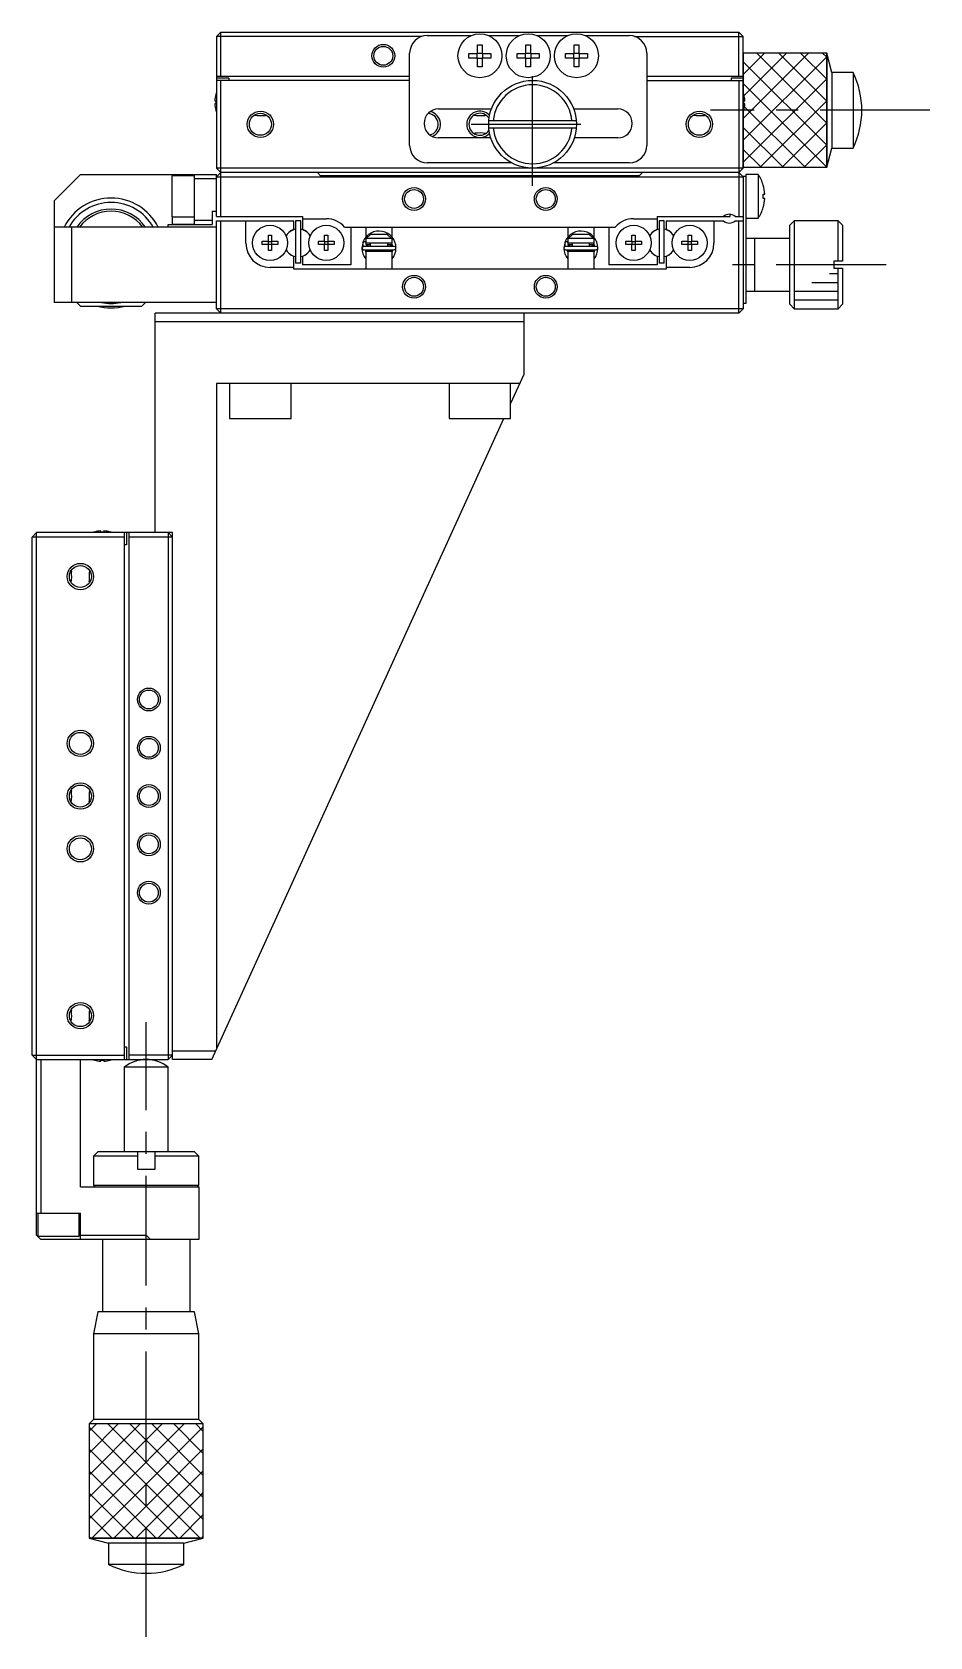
# Model space of a CAD drawing. Extents: x -293 to 400, y -22 to 502.
# Drawn here: x -20.7 to 81.5, y 319.4 to 502.2 of the extents above; entities that cross this region are included whole.
import ezdxf

# ---------------------------------------------------------------- set-up
doc = ezdxf.new("R2010")
doc.units = 0
doc.header["$LTSCALE"] = 10
doc.linetypes.add('CENTER', pattern=[2, 1.25, -0.25, 0.25, -0.25])
doc.layers.get('0').update_dxf_attribs({"linetype": 'CONTINUOUS'})
doc.layers.add('CENTER', color=1, linetype='CENTER')

msp = doc.modelspace()

# ---------------------------------------------------------------- linework, layer by layer
at = {"color": 7, "linetype": 'CONTINUOUS'}
for p, q in [((0.262086, 501.672903), (0.762086, 502.172903)), ((0.262086, 501.672903), (0.262086, 486.672903)), ((23.637586, 501.672903), (0.262086, 501.672903)), ((0.762086, 502.172903), (59.762086, 502.172903)), ((0.762086, 497.172903), (0.762086, 502.172903)), ((24.262086, 501.772903), (29.28229, 501.772903)), ((31.241882, 501.772903), (34.78229, 501.772903)), ((36.741882, 501.772903), (40.28229, 501.772903)), ((42.241882, 501.772903), (47.262086, 501.772903)), ((47.886586, 501.672903), (60.262086, 501.672903)), ((60.262086, 501.672903), (59.762086, 502.172903)), ((59.762086, 497.172903), (59.762086, 502.172903)), ((60.262086, 486.672903), (60.262086, 501.672903)), ((22.262086, 489.272903), (22.262086, 499.772903)), ((29.003496, 499.212903), (29.003496, 499.732903)), ((29.003496, 499.732903), (30.002086, 499.732903)), ((30.002086, 499.212903), (29.003496, 499.212903)), ((29.960711, 499.212903), (29.960711, 499.732903)), ((30.002086, 500.731493), (30.522086, 500.731493)), ((30.002086, 499.732903), (30.002086, 500.731493)), ((30.002086, 499.774278), (30.522086, 499.774278)), ((30.002086, 498.214314), (30.002086, 499.212903)), ((30.522086, 499.171529), (30.002086, 499.171529)), ((30.522086, 500.731493), (30.522086, 499.732903)), ((30.522086, 499.732903), (31.520675, 499.732903)), ((30.522086, 499.212903), (30.522086, 498.214314)), ((31.520675, 499.212903), (30.522086, 499.212903)), ((30.563461, 499.732903), (30.563461, 499.212903)), ((31.520675, 499.732903), (31.520675, 499.212903)), ((34.503496, 499.212903), (34.503496, 499.732903)), ((34.503496, 499.732903), (35.502086, 499.732903)), ((35.502086, 499.212903), (34.503496, 499.212903)), ((35.460711, 499.212903), (35.460711, 499.732903)), ((35.502086, 500.731493), (36.022086, 500.731493)), ((35.502086, 499.732903), (35.502086, 500.731493)), ((35.502086, 499.774278), (36.022086, 499.774278)), ((35.502086, 498.214314), (35.502086, 499.212903)), ((36.022086, 499.171529), (35.502086, 499.171529)), ((36.022086, 500.731493), (36.022086, 499.732903)), ((36.022086, 499.732903), (37.020675, 499.732903)), ((36.022086, 499.212903), (36.022086, 498.214314)), ((37.020675, 499.212903), (36.022086, 499.212903)), ((36.063461, 499.732903), (36.063461, 499.212903)), ((37.020675, 499.732903), (37.020675, 499.212903)), ((40.003496, 499.212903), (40.003496, 499.732903)), ((40.003496, 499.732903), (41.002086, 499.732903)), ((41.002086, 499.212903), (40.003496, 499.212903)), ((40.960711, 499.212903), (40.960711, 499.732903)), ((41.002086, 500.731493), (41.522086, 500.731493)), ((41.002086, 499.732903), (41.002086, 500.731493)), ((41.002086, 499.774278), (41.522086, 499.774278)), ((41.002086, 498.214314), (41.002086, 499.212903)), ((41.522086, 499.171529), (41.002086, 499.171529)), ((41.522086, 500.731493), (41.522086, 499.732903)), ((41.522086, 499.732903), (42.520675, 499.732903)), ((41.522086, 499.212903), (41.522086, 498.214314)), ((42.520675, 499.212903), (41.522086, 499.212903)), ((41.563461, 499.732903), (41.563461, 499.212903)), ((42.520675, 499.732903), (42.520675, 499.212903)), ((49.262086, 499.772903), (49.262086, 489.272903)), ((69.762093, 499.772902), (60.262086, 499.772902)), ((69.762093, 499.772902), (69.762093, 486.772904)), ((70.351581, 497.572903), (69.762093, 499.772902)), ((0.262086, 497.172903), (22.262086, 497.172903)), ((30.522086, 498.214314), (30.002086, 498.214314)), ((36.022086, 498.214314), (35.502086, 498.214314)), ((41.522086, 498.214314), (41.002086, 498.214314)), ((49.262086, 497.172903), (60.262086, 497.172903)), ((70.351581, 497.572903), (70.351581, 488.972903)), ((72.762092, 497.572903), (70.351581, 497.572903)), ((72.762092, 497.572903), (72.762092, 488.972903)), ((1.662086, 496.922903), (0.262086, 496.922903)), ((22.262086, 496.672903), (0.262086, 496.672903)), ((0.762086, 481.172903), (0.762086, 496.672903)), ((1.662086, 496.922903), (1.662086, 496.672903)), ((49.262086, 496.672903), (60.262086, 496.672903)), ((60.262086, 496.922903), (58.862086, 496.922903)), ((58.862086, 496.922903), (58.862086, 496.672903)), ((59.762086, 496.672903), (59.762086, 481.172903)), ((0.072227, 494.352903), (0.192564, 494.352903)), ((0.192564, 493.992903), (0.072227, 493.992903)), ((0.187942, 495.061519), (0.192564, 495.059265)), ((0.192564, 494.352903), (0.192564, 493.992903)), ((60.331608, 495.059265), (60.33623, 495.061519)), ((60.331608, 494.352903), (60.451945, 494.352903)), ((60.331608, 493.992903), (60.331608, 494.352903)), ((60.451945, 493.992903), (60.331608, 493.992903)), ((0.192564, 493.286542), (0.187942, 493.284287)), ((5.949472, 492.716934), (5.835613, 492.690854)), ((25.562086, 493.422903), (31.578337, 493.422903)), ((30.949472, 492.716934), (30.835613, 492.690854)), ((41.24606, 492.072903), (31.278112, 492.072903)), ((40.945834, 493.422903), (45.962086, 493.422903)), ((55.949472, 492.716934), (55.835613, 492.690854)), ((60.33623, 493.284287), (60.331608, 493.286542)), ((31.508403, 490.122903), (25.562086, 490.122903)), ((29.5747, 490.628873), (29.688559, 490.654953)), ((31.278112, 491.272903), (41.24606, 491.272903)), ((45.962086, 490.122903), (41.015769, 490.122903)), ((69.762093, 486.772904), (70.351581, 488.972903)), ((70.351581, 488.972903), (72.762092, 488.972903)), ((0.762086, 486.172903), (0.262086, 486.672903)), ((60.262086, 486.672903), (0.262086, 486.672903)), ((0.762086, 486.172903), (0.262086, 485.672903)), ((59.762086, 486.172903), (0.762086, 486.172903)), ((12.112086, 485.822903), (11.762086, 486.172903)), ((33.887218, 487.272903), (24.262086, 487.272903)), ((47.262086, 487.272903), (38.636954, 487.272903)), ((48.762086, 486.172903), (48.412086, 485.822903)), ((60.262086, 486.672903), (59.762086, 486.172903)), ((60.262086, 485.672903), (59.762086, 486.172903)), ((60.262086, 486.772904), (69.762093, 486.772904)), ((-15.237914, 485.972903), (-18.237914, 482.972903)), ((-15.237914, 485.972903), (0.262086, 485.972903)), ((-4.837914, 485.822903), (-4.837914, 481.122903)), ((-2.237914, 485.822903), (-4.837914, 485.822903)), ((-4.737914, 485.822903), (-4.737914, 485.972903)), ((-2.237914, 485.903725), (-4.737914, 485.903725)), ((-2.237914, 480.272903), (-2.237914, 485.972903)), ((0.262086, 485.472903), (-2.237914, 485.472903)), ((0.262086, 481.172903), (0.262086, 485.972903)), ((0.262086, 485.672903), (60.262086, 485.672903)), ((48.412086, 485.822903), (12.112086, 485.822903)), ((60.262086, 485.772903), (60.562086, 485.772903)), ((60.262086, 485.772903), (60.262086, 470.672903)), ((61.953743, 485.972903), (60.562086, 485.972903)), ((60.562086, 485.972903), (60.562086, 471.272903)), ((61.953743, 485.972903), (61.953743, 480.972903)), ((62.524667, 484.731493), (62.531522, 484.734836)), ((-18.237914, 482.972903), (-18.237914, 471.372903)), ((62.524667, 483.212903), (62.524667, 483.732903)), ((62.524667, 483.732903), (62.697039, 483.732903)), ((62.697039, 483.212903), (62.524667, 483.212903)), ((-4.837914, 481.122903), (-2.237914, 481.122903)), ((-4.737914, 480.272903), (-4.737914, 481.122903)), ((-2.237914, 480.772903), (-0.237914, 480.772903)), ((-0.237914, 481.772903), (0.262086, 481.772903)), ((-0.237914, 481.772903), (-0.237914, 480.272903)), ((0.262086, 481.172903), (10.062086, 481.172903)), ((0.262086, 470.672903), (0.262086, 480.672903)), ((0.262086, 480.672903), (9.062086, 480.672903)), ((0.762086, 470.172903), (0.762086, 480.672903)), ((3.612086, 478.122903), (3.612086, 480.672903)), ((9.062086, 479.723709), (9.062086, 480.672903)), ((9.262086, 480.672903), (9.262086, 475.872903)), ((9.862086, 480.672903), (9.262086, 480.672903)), ((9.862086, 475.872903), (9.862086, 480.672903)), ((10.062086, 481.172903), (10.062086, 479.723709)), ((10.062086, 480.922903), (12.762086, 480.922903)), ((47.762086, 480.922903), (50.462086, 480.922903)), ((50.462086, 481.172903), (50.462086, 479.723709)), ((50.462086, 481.172903), (58.762086, 481.172903)), ((50.662086, 480.672903), (50.662086, 475.872903)), ((51.262086, 480.672903), (50.662086, 480.672903)), ((51.262086, 475.872903), (51.262086, 480.672903)), ((51.462086, 480.672903), (51.462086, 479.723709)), ((51.462086, 480.672903), (58.000648, 480.672903)), ((56.912086, 480.672903), (56.912086, 478.122903)), ((58.762086, 481.172903), (58.762086, 481.417891)), ((59.323524, 481.172903), (60.262086, 481.172903)), ((59.323524, 480.672903), (60.262086, 480.672903)), ((59.762086, 470.172903), (59.762086, 480.672903)), ((60.562086, 480.972903), (61.953743, 480.972903)), ((62.531522, 482.210971), (62.524667, 482.214314)), ((66.062086, 480.672903), (65.562086, 480.172903)), ((66.062086, 480.672903), (66.062086, 470.672903)), ((71.062086, 480.672903), (66.062086, 480.672903)), ((71.062086, 476.072903), (71.062086, 480.672903)), ((71.562086, 480.172903), (71.062086, 480.672903)), ((0.262086, 479.972903), (-18.237914, 479.972903)), ((-16.237914, 479.972903), (-16.237914, 471.372903)), ((-5.237914, 479.972903), (-5.237914, 480.272903)), ((-5.237914, 480.272903), (-0.237914, 480.272903)), ((-4.737914, 480.313167), (-2.237914, 480.313167)), ((6.182086, 479.059265), (6.542086, 479.059265)), ((6.182086, 478.352903), (6.182086, 479.059265)), ((6.542086, 479.059265), (6.542086, 478.352903)), ((9.062086, 479.723709), (8.801991, 479.573543)), ((10.322181, 479.573543), (10.062086, 479.723709)), ((12.582086, 479.059265), (12.942086, 479.059265)), ((12.582086, 478.352903), (12.582086, 479.059265)), ((12.942086, 479.059265), (12.942086, 478.352903)), ((14.841148, 479.972903), (45.683024, 479.972903)), ((15.562086, 479.972903), (15.562086, 475.672903)), ((17.262086, 479.972903), (17.262086, 478.809519)), ((17.316403, 478.672903), (17.845571, 479.172903)), ((17.845571, 479.172903), (19.678601, 479.172903)), ((19.678601, 479.172903), (20.207769, 478.672903)), ((20.262086, 478.809149), (20.262086, 479.972903)), ((40.262086, 479.972903), (40.262086, 478.809519)), ((40.316403, 478.672903), (40.845571, 479.172903)), ((40.845571, 479.172903), (42.678601, 479.172903)), ((42.678601, 479.172903), (43.207769, 478.672903)), ((43.262086, 478.809149), (43.262086, 479.972903)), ((44.962086, 479.972903), (44.962086, 475.672903)), ((47.582086, 479.059265), (47.942086, 479.059265)), ((47.582086, 478.352903), (47.582086, 479.059265)), ((47.942086, 479.059265), (47.942086, 478.352903)), ((50.201991, 479.573543), (50.462086, 479.723709)), ((51.462086, 479.723709), (51.722181, 479.573543)), ((53.982086, 479.059265), (54.342086, 479.059265)), ((53.982086, 478.352903), (53.982086, 479.059265)), ((54.342086, 479.059265), (54.342086, 478.352903)), ((65.562086, 471.172903), (65.562086, 480.172903)), ((71.562086, 480.172903), (71.562086, 476.072903)), ((5.475724, 478.352903), (6.182086, 478.352903)), ((5.475724, 477.992903), (5.475724, 478.352903)), ((6.182086, 477.992903), (5.475724, 477.992903)), ((6.192458, 478.342531), (6.182086, 478.352903)), ((6.192458, 478.003276), (6.182086, 477.992903)), ((6.182086, 477.286542), (6.182086, 477.992903)), ((6.542086, 477.286542), (6.182086, 477.286542)), ((6.192458, 478.003276), (6.192458, 478.342531)), ((6.192458, 478.342531), (6.531714, 478.342531)), ((6.531714, 478.003276), (6.192458, 478.003276)), ((6.531714, 478.342531), (6.542086, 478.352903)), ((6.531714, 478.342531), (6.531714, 478.003276)), ((6.531714, 478.003276), (6.542086, 477.992903)), ((6.542086, 478.352903), (7.248447, 478.352903)), ((6.542086, 477.992903), (6.542086, 477.286542)), ((7.248447, 477.992903), (6.542086, 477.992903)), ((7.248447, 478.352903), (7.248447, 477.992903)), ((11.875724, 478.352903), (12.582086, 478.352903)), ((11.875724, 477.992903), (11.875724, 478.352903)), ((12.582086, 477.992903), (11.875724, 477.992903)), ((12.592458, 478.342531), (12.582086, 478.352903)), ((12.592458, 478.003276), (12.582086, 477.992903)), ((12.582086, 477.286542), (12.582086, 477.992903)), ((12.942086, 477.286542), (12.582086, 477.286542)), ((12.592458, 478.003276), (12.592458, 478.342531)), ((12.592458, 478.342531), (12.931714, 478.342531)), ((12.931714, 478.003276), (12.592458, 478.003276)), ((12.931714, 478.342531), (12.942086, 478.352903)), ((12.931714, 478.342531), (12.931714, 478.003276)), ((12.931714, 478.003276), (12.942086, 477.992903)), ((12.942086, 478.352903), (13.648447, 478.352903)), ((12.942086, 477.992903), (12.942086, 477.286542)), ((13.648447, 477.992903), (12.942086, 477.992903)), ((13.648447, 478.352903), (13.648447, 477.992903)), ((16.95439, 478.28795), (16.81843, 477.600496)), ((16.91958, 478.106788), (16.918501, 478.072562)), ((16.918501, 478.072562), (16.919133, 478.038326)), ((16.919133, 478.038326), (16.921475, 478.004163)), ((16.92237, 478.14092), (16.91958, 478.106788)), ((16.921475, 478.004163), (16.925522, 477.970157)), ((16.926862, 478.174875), (16.92237, 478.14092)), ((16.925522, 477.970157), (16.931264, 477.936391)), ((16.933047, 478.20857), (16.926862, 478.174875)), ((16.931264, 477.936391), (16.938687, 477.902947)), ((16.94091, 478.241921), (16.933047, 478.20857)), ((16.938687, 477.902947), (16.947772, 477.869907)), ((16.950433, 478.274848), (16.94091, 478.241921)), ((16.947772, 477.869907), (16.958499, 477.837352)), ((16.961592, 478.307268), (16.950433, 478.274848)), ((16.958499, 477.837352), (16.970841, 477.805362)), ((16.973646, 478.337435), (16.961592, 478.307268)), ((16.970841, 477.805362), (16.984769, 477.774014)), ((16.974069, 478.338164), (16.973646, 478.337435)), ((16.977436, 478.340203), (16.974069, 478.338164)), ((16.987456, 478.366595), (16.975639, 478.339601)), ((16.979668, 478.340695), (16.977436, 478.340203)), ((16.978467, 478.346301), (17.201886, 478.278599)), ((16.984089, 478.341024), (16.979668, 478.340695)), ((16.989634, 478.34082), (16.984089, 478.341024)), ((16.984769, 477.774014), (16.988461, 477.766356)), ((16.996265, 478.340083), (16.989634, 478.34082)), ((17.003938, 478.33882), (16.996265, 478.340083)), ((17.012603, 478.337037), (17.003938, 478.33882)), ((20.512086, 477.767903), (17.012086, 477.767903)), ((17.012086, 477.377903), (20.512086, 477.377903)), ((17.022202, 478.334747), (17.012603, 478.337037)), ((17.03267, 478.331966), (17.022202, 478.334747)), ((17.043939, 478.328711), (17.03267, 478.331966)), ((17.055933, 478.325005), (17.043939, 478.328711)), ((17.068572, 478.320871), (17.055933, 478.325005)), ((17.081772, 478.316338), (17.068572, 478.320871)), ((17.095446, 478.311436), (17.081772, 478.316338)), ((17.109503, 478.306197), (17.095446, 478.311436)), ((17.123849, 478.300657), (17.109503, 478.306197)), ((17.138389, 478.294851), (17.123849, 478.300657)), ((17.153025, 478.288819), (17.138389, 478.294851)), ((17.167661, 478.2826), (17.153025, 478.288819)), ((17.182199, 478.276237), (17.167661, 478.2826)), ((17.196543, 478.269771), (17.182199, 478.276237)), ((17.210597, 478.263245), (17.196543, 478.269771)), ((17.201886, 478.278599), (17.262092, 478.248406)), ((17.224268, 478.256704), (17.210597, 478.263245)), ((17.260955, 477.161313), (17.218404, 477.37788)), ((17.237464, 478.25019), (17.224268, 478.256704)), ((17.250098, 478.243746), (17.237464, 478.25019)), ((17.262086, 478.237416), (17.250098, 478.243746)), ((17.262086, 478.672903), (17.262086, 478.172903)), ((20.262086, 478.672903), (17.262086, 478.672903)), ((17.262086, 478.172903), (20.262086, 478.172903)), ((20.262086, 477.172903), (17.262086, 477.172903)), ((17.262086, 477.172903), (17.262086, 475.172903)), ((17.308524, 478.072844), (17.309153, 478.087909)), ((17.308666, 478.057771), (17.308524, 478.072844)), ((17.309578, 478.042727), (17.308666, 478.057771)), ((17.309153, 478.087909), (17.310551, 478.102923)), ((17.311256, 478.027754), (17.309578, 478.042727)), ((17.310551, 478.102923), (17.312714, 478.117849)), ((17.313695, 478.01289), (17.311256, 478.027754)), ((17.312714, 478.117849), (17.315638, 478.132646)), ((17.316887, 477.998174), (17.313695, 478.01289)), ((17.315638, 478.132646), (17.319313, 478.147276)), ((17.320822, 477.983644), (17.316887, 477.998174)), ((17.319313, 478.147276), (17.323729, 478.161699)), ((17.325488, 477.969337), (17.320822, 477.983644)), ((17.323729, 478.161699), (17.328874, 478.175878)), ((17.323891, 477.972903), (17.762086, 477.972903)), ((17.330872, 477.95529), (17.325488, 477.969337)), ((17.328874, 478.175878), (17.332281, 478.184199)), ((17.336957, 477.941537), (17.330872, 477.95529)), ((17.343726, 477.928113), (17.336957, 477.941537)), ((17.35116, 477.91505), (17.343726, 477.928113)), ((17.359238, 477.902381), (17.35116, 477.91505)), ((17.367939, 477.890135), (17.359238, 477.902381)), ((17.377237, 477.878342), (17.367939, 477.890135)), ((17.38711, 477.867029), (17.377237, 477.878342)), ((17.397531, 477.856222), (17.38711, 477.867029)), ((17.408472, 477.845946), (17.397531, 477.856222)), ((17.419907, 477.836225), (17.408472, 477.845946)), ((17.431806, 477.82708), (17.419907, 477.836225)), ((17.444139, 477.818531), (17.431806, 477.82708)), ((17.456876, 477.810598), (17.444139, 477.818531)), ((17.469987, 477.803298), (17.456876, 477.810598)), ((17.483439, 477.796647), (17.469987, 477.803298)), ((17.497199, 477.790659), (17.483439, 477.796647)), ((17.511236, 477.785348), (17.497199, 477.790659)), ((17.525515, 477.780726), (17.511236, 477.785348)), ((17.540004, 477.776801), (17.525515, 477.780726)), ((17.554667, 477.773584), (17.540004, 477.776801)), ((17.569471, 477.771081), (17.554667, 477.773584)), ((17.58438, 477.769297), (17.569471, 477.771081)), ((17.59936, 477.768237), (17.58438, 477.769297)), ((17.613585, 477.767903), (17.59936, 477.768237)), ((17.762086, 478.172903), (17.762086, 477.767903)), ((17.762086, 477.377903), (17.762086, 477.172903)), ((19.762086, 477.767903), (19.762086, 478.172903)), ((19.762086, 477.972903), (20.20027, 477.972903)), ((19.762086, 477.172903), (19.762086, 477.377903)), ((19.917281, 477.767979), (19.910587, 477.767903)), ((19.932286, 477.768675), (19.917281, 477.767979)), ((19.947242, 477.770097), (19.932286, 477.768675)), ((19.962113, 477.772242), (19.947242, 477.770097)), ((19.976865, 477.775106), (19.962113, 477.772242)), ((19.991464, 477.778683), (19.976865, 477.775106)), ((20.005873, 477.782966), (19.991464, 477.778683)), ((20.02006, 477.787946), (20.005873, 477.782966)), ((20.033989, 477.793613), (20.02006, 477.787946)), ((20.047628, 477.799954), (20.033989, 477.793613)), ((20.060943, 477.806956), (20.047628, 477.799954)), ((20.0739, 477.814603), (20.060943, 477.806956)), ((20.086469, 477.82288), (20.0739, 477.814603)), ((20.098618, 477.831768), (20.086469, 477.82288)), ((20.110314, 477.841247), (20.098618, 477.831768)), ((20.12153, 477.851295), (20.110314, 477.841247)), ((20.132235, 477.86189), (20.12153, 477.851295)), ((20.142402, 477.873007), (20.132235, 477.86189)), ((20.152003, 477.884619), (20.142402, 477.873007)), ((20.161012, 477.896701), (20.152003, 477.884619)), ((20.169406, 477.909221), (20.161012, 477.896701)), ((20.17716, 477.92215), (20.169406, 477.909221)), ((20.184253, 477.935455), (20.17716, 477.92215)), ((20.190666, 477.949104), (20.184253, 477.935455)), ((20.196379, 477.963062), (20.190666, 477.949104)), ((20.191891, 478.184199), (20.197657, 478.169654)), ((20.201377, 477.977293), (20.196379, 477.963062)), ((20.197296, 478.173061), (20.305775, 477.767946)), ((20.197657, 478.169654), (20.202473, 478.155392)), ((20.205645, 477.991761), (20.201377, 477.977293)), ((20.202473, 478.155392), (20.206558, 478.1409)), ((20.209171, 478.006427), (20.205645, 477.991761)), ((20.206558, 478.1409), (20.209902, 478.126214)), ((20.211945, 478.021253), (20.209171, 478.006427)), ((20.209902, 478.126214), (20.212492, 478.111372)), ((20.213957, 478.036201), (20.211945, 478.021253)), ((20.212492, 478.111372), (20.214322, 478.096413)), ((20.215204, 478.051231), (20.213957, 478.036201)), ((20.214322, 478.096413), (20.215386, 478.081377)), ((20.215681, 478.066303), (20.215204, 478.051231)), ((20.215386, 478.081377), (20.215681, 478.066303)), ((20.262086, 478.172903), (20.262086, 478.672903)), ((20.262086, 475.172903), (20.262086, 477.172903)), ((20.265455, 477.172657), (20.262172, 477.16047)), ((20.305452, 477.377848), (20.265455, 477.172657)), ((20.546305, 478.342742), (20.545749, 478.346091)), ((20.571907, 478.280549), (20.550526, 478.337435)), ((39.95439, 478.28795), (39.81843, 477.600496)), ((39.91958, 478.106788), (39.918501, 478.072562)), ((39.918501, 478.072562), (39.919133, 478.038326)), ((39.919133, 478.038326), (39.921475, 478.004163)), ((39.92237, 478.14092), (39.91958, 478.106788)), ((39.921475, 478.004163), (39.925522, 477.970157)), ((39.926862, 478.174875), (39.92237, 478.14092)), ((39.925522, 477.970157), (39.931264, 477.936391)), ((39.933047, 478.20857), (39.926862, 478.174875)), ((39.931264, 477.936391), (39.938687, 477.902947)), ((39.94091, 478.241921), (39.933047, 478.20857)), ((39.938687, 477.902947), (39.947772, 477.869907)), ((39.950433, 478.274848), (39.94091, 478.241921)), ((39.947772, 477.869907), (39.958499, 477.837352)), ((39.961592, 478.307268), (39.950433, 478.274848)), ((39.958499, 477.837352), (39.970841, 477.805362)), ((39.973646, 478.337435), (39.961592, 478.307268)), ((39.970841, 477.805362), (39.984769, 477.774014)), ((39.974069, 478.338164), (39.973646, 478.337435)), ((39.977436, 478.340203), (39.974069, 478.338164)), ((39.979668, 478.340695), (39.977436, 478.340203)), ((39.978467, 478.346301), (40.201886, 478.278599)), ((39.987456, 478.366595), (39.978726, 478.346762)), ((39.984089, 478.341024), (39.979668, 478.340695)), ((39.989634, 478.34082), (39.984089, 478.341024)), ((39.984769, 477.774014), (39.988461, 477.766356)), ((39.996265, 478.340083), (39.989634, 478.34082)), ((40.003938, 478.33882), (39.996265, 478.340083)), ((40.012603, 478.337037), (40.003938, 478.33882)), ((43.512086, 477.767903), (40.012086, 477.767903)), ((40.012086, 477.377903), (43.512086, 477.377903)), ((40.022202, 478.334747), (40.012603, 478.337037)), ((40.03267, 478.331966), (40.022202, 478.334747)), ((40.043939, 478.328711), (40.03267, 478.331966)), ((40.055933, 478.325005), (40.043939, 478.328711)), ((40.068572, 478.320871), (40.055933, 478.325005)), ((40.081772, 478.316338), (40.068572, 478.320871)), ((40.095446, 478.311436), (40.081772, 478.316338)), ((40.109503, 478.306197), (40.095446, 478.311436)), ((40.123849, 478.300657), (40.109503, 478.306197)), ((40.138389, 478.294851), (40.123849, 478.300657)), ((40.153025, 478.288819), (40.138389, 478.294851)), ((40.167661, 478.2826), (40.153025, 478.288819)), ((40.182199, 478.276237), (40.167661, 478.2826)), ((40.196543, 478.269771), (40.182199, 478.276237)), ((40.210597, 478.263245), (40.196543, 478.269771)), ((40.201886, 478.278599), (40.262092, 478.248406)), ((40.224268, 478.256704), (40.210597, 478.263245)), ((40.260955, 477.161313), (40.218404, 477.37788)), ((40.237464, 478.25019), (40.224268, 478.256704)), ((40.250098, 478.243746), (40.237464, 478.25019)), ((40.262086, 478.237416), (40.250098, 478.243746)), ((40.262086, 478.672903), (40.262086, 478.172903)), ((43.262086, 478.672903), (40.262086, 478.672903)), ((40.262086, 478.172903), (43.262086, 478.172903)), ((43.262086, 477.172903), (40.262086, 477.172903)), ((40.262086, 477.172903), (40.262086, 475.172903)), ((40.308524, 478.072844), (40.309153, 478.087909)), ((40.308666, 478.057771), (40.308524, 478.072844)), ((40.309578, 478.042727), (40.308666, 478.057771)), ((40.309153, 478.087909), (40.310551, 478.102923)), ((40.311256, 478.027754), (40.309578, 478.042727)), ((40.310551, 478.102923), (40.312714, 478.117849)), ((40.313695, 478.01289), (40.311256, 478.027754)), ((40.312714, 478.117849), (40.315638, 478.132646)), ((40.316887, 477.998174), (40.313695, 478.01289)), ((40.315638, 478.132646), (40.319313, 478.147276)), ((40.320822, 477.983644), (40.316887, 477.998174)), ((40.319313, 478.147276), (40.323729, 478.161699)), ((40.325488, 477.969337), (40.320822, 477.983644)), ((40.323729, 478.161699), (40.328874, 478.175878)), ((40.323891, 477.972903), (40.762086, 477.972903)), ((40.330872, 477.95529), (40.325488, 477.969337)), ((40.328874, 478.175878), (40.332281, 478.184199)), ((40.336957, 477.941537), (40.330872, 477.95529)), ((40.343726, 477.928113), (40.336957, 477.941537)), ((40.35116, 477.91505), (40.343726, 477.928113)), ((40.359238, 477.902381), (40.35116, 477.91505)), ((40.367939, 477.890135), (40.359238, 477.902381)), ((40.377237, 477.878342), (40.367939, 477.890135)), ((40.38711, 477.867029), (40.377237, 477.878342)), ((40.397531, 477.856222), (40.38711, 477.867029)), ((40.408472, 477.845946), (40.397531, 477.856222)), ((40.419907, 477.836225), (40.408472, 477.845946)), ((40.431806, 477.82708), (40.419907, 477.836225)), ((40.444139, 477.818531), (40.431806, 477.82708)), ((40.456876, 477.810598), (40.444139, 477.818531)), ((40.469987, 477.803298), (40.456876, 477.810598)), ((40.483439, 477.796647), (40.469987, 477.803298)), ((40.497199, 477.790659), (40.483439, 477.796647)), ((40.511236, 477.785348), (40.497199, 477.790659)), ((40.525515, 477.780726), (40.511236, 477.785348)), ((40.540004, 477.776801), (40.525515, 477.780726)), ((40.554667, 477.773584), (40.540004, 477.776801)), ((40.569471, 477.771081), (40.554667, 477.773584)), ((40.58438, 477.769297), (40.569471, 477.771081)), ((40.59936, 477.768237), (40.58438, 477.769297)), ((40.613585, 477.767903), (40.59936, 477.768237)), ((40.762086, 478.172903), (40.762086, 477.767903)), ((40.762086, 477.377903), (40.762086, 477.172903)), ((42.762086, 477.767903), (42.762086, 478.172903)), ((42.762086, 477.972903), (43.20027, 477.972903)), ((42.762086, 477.172903), (42.762086, 477.377903)), ((42.917281, 477.767979), (42.910587, 477.767903)), ((42.932286, 477.768675), (42.917281, 477.767979)), ((42.947242, 477.770097), (42.932286, 477.768675)), ((42.962113, 477.772242), (42.947242, 477.770097)), ((42.976865, 477.775106), (42.962113, 477.772242)), ((42.991464, 477.778683), (42.976865, 477.775106)), ((43.005873, 477.782966), (42.991464, 477.778683)), ((43.02006, 477.787946), (43.005873, 477.782966)), ((43.033989, 477.793613), (43.02006, 477.787946)), ((43.047628, 477.799954), (43.033989, 477.793613)), ((43.060943, 477.806956), (43.047628, 477.799954)), ((43.0739, 477.814603), (43.060943, 477.806956)), ((43.086469, 477.82288), (43.0739, 477.814603)), ((43.098618, 477.831768), (43.086469, 477.82288)), ((43.110314, 477.841247), (43.098618, 477.831768)), ((43.12153, 477.851295), (43.110314, 477.841247)), ((43.132235, 477.86189), (43.12153, 477.851295)), ((43.142402, 477.873007), (43.132235, 477.86189)), ((43.152003, 477.884619), (43.142402, 477.873007)), ((43.161012, 477.896701), (43.152003, 477.884619)), ((43.169406, 477.909221), (43.161012, 477.896701)), ((43.17716, 477.92215), (43.169406, 477.909221)), ((43.184253, 477.935455), (43.17716, 477.92215)), ((43.190666, 477.949104), (43.184253, 477.935455)), ((43.196379, 477.963062), (43.190666, 477.949104)), ((43.191891, 478.184199), (43.197657, 478.169654)), ((43.201377, 477.977293), (43.196379, 477.963062)), ((43.197296, 478.173061), (43.305775, 477.767946)), ((43.197657, 478.169654), (43.202473, 478.155392)), ((43.205645, 477.991761), (43.201377, 477.977293)), ((43.202473, 478.155392), (43.206558, 478.1409)), ((43.209171, 478.006427), (43.205645, 477.991761)), ((43.206558, 478.1409), (43.209902, 478.126214)), ((43.211945, 478.021253), (43.209171, 478.006427)), ((43.209902, 478.126214), (43.212492, 478.111372)), ((43.213957, 478.036201), (43.211945, 478.021253)), ((43.212492, 478.111372), (43.214322, 478.096413)), ((43.215204, 478.051231), (43.213957, 478.036201)), ((43.214322, 478.096413), (43.215386, 478.081377)), ((43.215681, 478.066303), (43.215204, 478.051231)), ((43.215386, 478.081377), (43.215681, 478.066303)), ((43.262086, 478.172903), (43.262086, 478.672903)), ((43.262086, 475.172903), (43.262086, 477.172903)), ((43.265455, 477.172657), (43.262172, 477.16047)), ((43.305452, 477.377848), (43.265455, 477.172657)), ((43.546305, 478.342742), (43.545749, 478.346091)), ((43.571907, 478.280549), (43.550526, 478.337435)), ((46.875724, 478.352903), (47.582086, 478.352903)), ((46.875724, 477.992903), (46.875724, 478.352903)), ((47.582086, 477.992903), (46.875724, 477.992903)), ((47.592458, 478.342531), (47.582086, 478.352903)), ((47.592458, 478.003276), (47.582086, 477.992903)), ((47.582086, 477.286542), (47.582086, 477.992903)), ((47.942086, 477.286542), (47.582086, 477.286542)), ((47.592458, 478.003276), (47.592458, 478.342531)), ((47.592458, 478.342531), (47.931714, 478.342531)), ((47.931714, 478.003276), (47.592458, 478.003276)), ((47.931714, 478.342531), (47.942086, 478.352903)), ((47.931714, 478.342531), (47.931714, 478.003276)), ((47.931714, 478.003276), (47.942086, 477.992903)), ((47.942086, 478.352903), (48.648447, 478.352903)), ((47.942086, 477.992903), (47.942086, 477.286542)), ((48.648447, 477.992903), (47.942086, 477.992903)), ((48.648447, 478.352903), (48.648447, 477.992903)), ((53.275724, 478.352903), (53.982086, 478.352903)), ((53.275724, 477.992903), (53.275724, 478.352903)), ((53.982086, 477.992903), (53.275724, 477.992903)), ((53.992458, 478.342531), (53.982086, 478.352903)), ((53.992458, 478.003276), (53.982086, 477.992903)), ((53.982086, 477.286542), (53.982086, 477.992903)), ((54.342086, 477.286542), (53.982086, 477.286542)), ((53.992458, 478.003276), (53.992458, 478.342531)), ((53.992458, 478.342531), (54.331714, 478.342531)), ((54.331714, 478.003276), (53.992458, 478.003276)), ((54.331714, 478.342531), (54.342086, 478.352903)), ((54.331714, 478.342531), (54.331714, 478.003276)), ((54.331714, 478.003276), (54.342086, 477.992903)), ((54.342086, 478.352903), (55.048447, 478.352903)), ((54.342086, 477.992903), (54.342086, 477.286542)), ((55.048447, 477.992903), (54.342086, 477.992903)), ((55.048447, 478.352903), (55.048447, 477.992903)), ((65.562086, 478.672903), (60.562086, 478.672903)), ((61.562086, 472.672903), (61.562086, 478.672903)), ((9.062086, 475.372903), (6.362086, 475.372903)), ((8.801991, 476.772264), (9.062086, 476.622098)), ((9.062086, 475.172903), (9.062086, 476.622098)), ((51.462086, 475.172903), (9.062086, 475.172903)), ((9.862086, 475.872903), (9.262086, 475.872903)), ((10.062086, 476.622098), (10.322181, 476.772264)), ((10.062086, 476.622098), (10.062086, 475.672903)), ((15.562086, 475.672903), (10.062086, 475.672903)), ((50.462086, 475.672903), (44.962086, 475.672903)), ((50.462086, 476.622098), (50.201991, 476.772264)), ((50.462086, 476.622098), (50.462086, 475.672903)), ((51.262086, 475.872903), (50.662086, 475.872903)), ((51.722181, 476.772264), (51.462086, 476.622098)), ((51.462086, 476.622098), (51.462086, 475.172903)), ((54.162086, 475.372903), (51.462086, 475.372903)), ((70.562086, 476.072903), (70.562086, 475.272903)), ((71.562086, 476.072903), (70.562086, 476.072903)), ((70.562086, 475.272903), (71.562086, 475.272903)), ((71.062086, 470.672903), (71.062086, 475.272903)), ((71.562086, 475.272903), (71.562086, 471.172903)), ((60.562086, 472.672903), (65.562086, 472.672903)), ((0.262086, 471.372903), (-18.237914, 471.372903)), ((-15.637914, 471.372903), (-15.237914, 470.972903)), ((-15.237914, 470.972903), (-8.237914, 470.972903)), ((-8.237914, 470.972903), (-7.837914, 471.372903)), ((59.762086, 470.172903), (-6.737914, 470.172903)), ((-6.737914, 445.172903), (-6.737914, 470.172903)), ((0.762086, 470.172903), (0.262086, 470.672903)), ((60.262086, 470.672903), (0.262086, 470.672903)), ((35.262086, 470.172903), (35.262086, 463.172903)), ((59.762086, 470.172903), (60.262086, 470.672903)), ((60.562086, 471.272903), (60.262086, 471.272903)), ((65.562086, 471.172903), (66.062086, 470.672903)), ((66.062086, 470.672903), (71.062086, 470.672903)), ((71.062086, 470.672903), (71.562086, 471.172903)), ((35.262086, 469.172903), (-6.737914, 469.172903)), ((35.262086, 463.172903), (33.762086, 459.881454)), ((34.80636, 462.172903), (0.262086, 462.172903)), ((0.262086, 462.172903), (0.262086, 386.372413)), ((1.762086, 462.172903), (1.762086, 458.172903)), ((8.762086, 458.172903), (8.762086, 462.172903)), ((26.762086, 462.172903), (26.762086, 458.172903)), ((33.762086, 458.172903), (33.762086, 462.172903)), ((-0.284562, 385.172903), (32.983455, 458.172903)), ((1.762086, 458.172903), (8.762086, 458.172903)), ((26.762086, 458.172903), (33.762086, 458.172903)), ((-20.237914, 445.172903), (-20.737914, 444.672903)), ((-20.737914, 385.672903), (-20.737914, 444.672903)), ((-10.237914, 444.672903), (-20.737914, 444.672903)), ((-4.737914, 445.172903), (-20.237914, 445.172903)), ((-20.237914, 365.172903), (-20.237914, 445.172903)), ((-13.624276, 445.242425), (-13.62653, 445.247048)), ((-12.917914, 445.242425), (-12.917914, 445.362762)), ((-12.557914, 445.242425), (-12.917914, 445.242425)), ((-12.557914, 445.362762), (-12.557914, 445.242425)), ((-11.849298, 445.247048), (-11.851553, 445.242425)), ((-10.237914, 445.172903), (-10.237914, 385.172903)), ((-9.987914, 445.172903), (-9.987914, 443.772903)), ((-9.737914, 445.172903), (-9.737914, 385.172903)), ((-4.737914, 444.672903), (-9.737914, 444.672903)), ((-4.737914, 444.672903), (-5.237914, 445.172903)), ((-5.237914, 445.172903), (-5.237914, 385.172903)), ((-4.737914, 385.172903), (-4.737914, 445.172903)), ((-9.987914, 443.772903), (-10.237914, 443.772903)), ((-16.281945, 440.86029), (-16.255865, 440.74643)), ((-14.193883, 439.485517), (-14.219963, 439.599376)), ((-16.281945, 415.86029), (-16.255865, 415.74643)), ((-14.193883, 414.485517), (-14.219963, 414.599376)), ((-16.281945, 390.86029), (-16.255865, 390.74643)), ((-14.193883, 389.485517), (-14.219963, 389.599376)), ((-20.737914, 385.672903), (-20.237914, 385.172903)), ((-20.737914, 385.672903), (-10.237914, 385.672903)), ((-9.987914, 386.572903), (-10.237914, 386.572903)), ((-9.987914, 386.572903), (-9.987914, 385.172903)), ((-4.737914, 385.672903), (-9.737914, 385.672903)), ((-4.737914, 385.672903), (-5.237914, 385.172903)), ((-4.737914, 386.172903), (0.171164, 386.172903)), ((-20.237914, 385.172903), (-5.237914, 385.172903)), ((-19.737914, 385.172903), (-19.737914, 367.672903)), ((-15.237914, 370.672903), (-15.237914, 385.172903)), ((-13.62653, 385.098759), (-13.624276, 385.103382)), ((-12.917914, 385.103382), (-12.557914, 385.103382)), ((-12.917914, 384.983045), (-12.917914, 385.103382)), ((-12.557914, 385.103382), (-12.557914, 384.983045)), ((-11.851553, 385.103382), (-11.849298, 385.098759)), ((-5.237918, 384.295394), (-10.23791, 384.295394)), ((-10.23791, 384.295394), (-10.23791, 374.672903)), ((-5.237918, 374.672903), (-5.237918, 384.295394)), ((-0.284562, 385.172903), (-4.737914, 385.172903)), ((-13.237914, 374.672903), (-13.737914, 374.172903)), ((-2.237914, 374.672903), (-13.237914, 374.672903)), ((-8.737914, 374.672903), (-8.737914, 372.672903)), ((-6.737914, 372.672903), (-6.737914, 374.672903)), ((-1.737914, 374.172903), (-2.237914, 374.672903)), ((-8.737914, 374.172903), (-13.737914, 374.172903)), ((-13.737914, 374.172903), (-13.737914, 370.872903)), ((-1.737914, 374.172903), (-6.737914, 374.172903)), ((-1.737914, 370.872903), (-1.737914, 374.172903)), ((-8.737914, 372.672903), (-6.737914, 372.672903)), ((-15.237914, 370.672903), (-1.737914, 370.672903)), ((-13.737914, 370.872903), (-13.537914, 370.672903)), ((-13.737914, 370.872903), (-1.737914, 370.872903)), ((-7.737914, 365.172903), (-7.737914, 370.672903)), ((-1.937914, 370.672903), (-1.737914, 370.872903)), ((-1.737914, 370.672903), (-1.737914, 364.672903)), ((-20.237914, 367.672903), (-15.237914, 367.672903)), ((-20.087914, 367.672903), (-20.087914, 365.072903)), ((-15.387914, 365.072903), (-15.387914, 367.672903)), ((-15.237914, 364.672903), (-15.237914, 367.672903)), ((-20.237914, 365.172903), (-19.737914, 364.672903)), ((-20.087914, 365.072903), (-15.387914, 365.072903)), ((-1.737914, 364.672903), (-19.737914, 364.672903)), ((-15.237914, 365.172903), (-7.737914, 365.172903)), ((-12.737914, 364.672903), (-12.737914, 356.422903)), ((-7.737914, 365.172903), (-7.237914, 364.672903)), ((-2.737914, 356.422903), (-2.737914, 364.672903)), ((-13.237911, 356.422903), (-13.73791, 353.922904)), ((-2.237917, 356.422903), (-13.237911, 356.422903)), ((-1.737918, 353.922904), (-2.237917, 356.422903)), ((-1.737918, 353.922904), (-13.73791, 353.922904)), ((-13.73791, 353.922904), (-13.73791, 344.172899)), ((-1.737918, 344.172899), (-1.737918, 353.922904)), ((-13.73791, 344.172899), (-14.237913, 343.672897)), ((-1.237915, 343.672897), (-14.237913, 343.672897)), ((-14.237913, 343.672897), (-14.237913, 330.672896)), ((-14.237913, 343.672897), (-14.237913, 330.672896)), ((-1.237915, 343.672897), (-14.237913, 343.672897)), ((-1.737918, 344.172899), (-13.73791, 344.172899)), ((-1.237915, 343.672897), (-1.737918, 344.172899)), ((-1.237915, 330.672896), (-1.237915, 343.672897)), ((-1.237915, 330.672896), (-1.237915, 343.672897)), ((-1.237915, 330.672896), (-14.237913, 330.672896)), ((-14.237913, 330.672896), (-12.037914, 330.083408)), ((-14.237913, 330.672896), (-1.237915, 330.672896)), ((-3.437914, 330.083408), (-12.037914, 330.083408)), ((-12.037914, 330.083408), (-12.037914, 327.672897)), ((-3.437914, 330.083408), (-1.237915, 330.672896)), ((-3.437914, 327.672897), (-3.437914, 330.083408)), ((-3.437914, 327.672897), (-12.037914, 327.672897))]:
    msp.add_line(p, q, dxfattribs=at)
at = {"color": 3, "linetype": 'CONTINUOUS'}
for p, q in [((60.262086, 497.351275), (62.683713, 499.772902)), ((60.262086, 494.851275), (65.183713, 499.772902)), ((60.262086, 492.351275), (67.683713, 499.772902)), ((69.762093, 499.772902), (60.262086, 499.772902)), ((60.262086, 499.772902), (60.262086, 486.772904)), ((60.262086, 489.851275), (69.762093, 499.351282)), ((61.792108, 499.772902), (69.762093, 491.802918)), ((64.292108, 499.772902), (69.762093, 494.302918)), ((66.792108, 499.772902), (69.762093, 496.802918)), ((69.292108, 499.772902), (69.762093, 499.302918)), ((69.762093, 486.772904), (69.762093, 499.772902)), ((60.262086, 498.802925), (69.762093, 489.302918)), ((60.262086, 487.351275), (69.762093, 496.851282)), ((60.262086, 496.302925), (69.762093, 486.802918)), ((60.262086, 493.802925), (67.292106, 486.772904)), ((62.183715, 486.772904), (69.762093, 494.351282)), ((64.683715, 486.772904), (69.762093, 491.851282)), ((60.262086, 491.302925), (64.792106, 486.772904)), ((60.262086, 488.802925), (62.292106, 486.772904)), ((67.183715, 486.772904), (69.762093, 489.351282)), ((60.262086, 486.772904), (69.762093, 486.772904)), ((69.683715, 486.772904), (69.762093, 486.851282)), ((68.062086, 473.672903), (71.062086, 473.672903)), ((70.062086, 474.672903), (71.062086, 474.672903)), ((66.062086, 472.672903), (71.062086, 472.672903)), ((66.062086, 471.672903), (71.062086, 471.672903)), ((-14.237913, 342.851276), (-13.416292, 343.672897)), ((-14.237913, 340.351276), (-10.916292, 343.672897)), ((-14.237913, 337.851276), (-8.416292, 343.672897)), ((-14.012089, 335.5771), (-5.916292, 343.672897)), ((-12.107887, 343.672897), (-4.012089, 335.5771)), ((-11.512089, 335.5771), (-3.416292, 343.672897)), ((-9.607887, 343.672897), (-1.512089, 335.5771)), ((-7.107887, 343.672897), (-1.237915, 337.802926)), ((-4.607887, 343.672897), (-1.237915, 340.302926)), ((-2.107887, 343.672897), (-1.237915, 342.802926)), ((-14.237913, 343.302924), (-6.512089, 335.5771)), ((-9.012089, 335.5771), (-1.237915, 343.351274)), ((-14.237913, 340.802924), (-9.012089, 335.5771)), ((-6.512089, 335.5771), (-1.237915, 340.851274)), ((-14.237913, 338.302924), (-11.512089, 335.5771)), ((-4.012089, 335.5771), (-1.237915, 338.351274)), ((-14.237913, 335.802924), (-14.012089, 335.5771)), ((-14.237913, 335.351276), (-14.012089, 335.5771)), ((-14.237913, 332.851276), (-11.512089, 335.5771)), ((-14.012089, 335.5771), (-9.107886, 330.672896)), ((-13.916293, 330.672896), (-9.012089, 335.5771)), ((-11.512089, 335.5771), (-6.607886, 330.672896)), ((-11.416293, 330.672896), (-6.512089, 335.5771)), ((-9.012089, 335.5771), (-4.107886, 330.672896)), ((-8.916293, 330.672896), (-4.012089, 335.5771)), ((-6.512089, 335.5771), (-1.607886, 330.672896)), ((-6.416293, 330.672896), (-1.512089, 335.5771)), ((-4.012089, 335.5771), (-1.237915, 332.802926)), ((-1.512089, 335.5771), (-1.237915, 335.851274)), ((-1.512089, 335.5771), (-1.237915, 335.302926)), ((-14.237913, 333.302924), (-11.607886, 330.672896)), ((-3.916293, 330.672896), (-1.237915, 333.351274)), ((-14.237913, 330.802924), (-14.107886, 330.672896)), ((-1.416293, 330.672896), (-1.237915, 330.851274))]:
    msp.add_line(p, q, dxfattribs=at)
for centre, radius in [((19.262086, 499.472903), 1.3), ((5.262086, 491.672903), 1.5), ((55.262086, 491.672903), 1.5), ((22.762086, 483.172903), 1.3), ((37.762086, 483.172903), 1.3), ((22.762086, 473.172903), 1.3), ((37.762086, 473.172903), 1.3), ((-15.237914, 440.172903), 1.5), ((-7.437914, 426.172903), 1.3), ((-15.237914, 421.172903), 1.5), ((-7.437914, 420.672903), 1.3), ((-15.237914, 415.172903), 1.5), ((-7.437914, 415.172903), 1.3), ((-15.237914, 409.172903), 1.5), ((-7.437914, 409.672903), 1.3), ((-7.437914, 404.172903), 1.3), ((-15.237914, 390.172903), 1.5)]:
    msp.add_circle(centre, radius, dxfattribs=at)
at = {"color": 7, "linetype": 'CONTINUOUS'}
for centre, radius in [((30.262086, 499.472903), 2.5), ((35.762086, 499.472903), 2.5), ((41.262086, 499.472903), 2.5), ((19.262086, 499.472903), 1.075), ((36.262086, 491.672903), 5), ((5.262086, 491.672903), 1.25), ((55.262086, 491.672903), 1.25), ((22.762086, 483.172903), 1.075), ((37.762086, 483.172903), 1.075), ((6.362086, 478.172903), 2), ((12.762086, 478.172903), 2), ((47.762086, 478.172903), 2), ((54.162086, 478.172903), 2), ((22.762086, 473.172903), 1.075), ((37.762086, 473.172903), 1.075), ((-15.237914, 440.172903), 1.25), ((-7.437914, 426.172903), 1.075), ((-15.237914, 421.172903), 1.25), ((-7.437914, 420.672903), 1.075), ((-15.237914, 415.172903), 1.25), ((-7.437914, 415.172903), 1.075), ((-15.237914, 409.172903), 1.25), ((-7.437914, 409.672903), 1.075), ((-7.437914, 404.172903), 1.075), ((-15.237914, 390.172903), 1.25)]:
    msp.add_circle(centre, radius, dxfattribs=at)
for centre, radius, start, end in [((24.262086, 499.772903), 2, 90, 180), ((47.262086, 499.772903), 2, 0, 90), ((64.017092, 493.272903), 9.745001, 333.816209, 26.183791), ((3.262086, 494.172903), 3.2, 159.635865, 163.877467), ((36.262086, 491.672903), 4.5, 5.099689, 174.900311), ((57.262086, 494.172903), 3.2, 16.122533, 20.364135), ((3.262086, 494.172903), 3.194933, 163.893288, 176.770291), ((3.262086, 494.172903), 3.194933, 183.229709, 196.106712), ((57.262086, 494.172903), 3.194933, 3.229709, 16.106712), ((57.262086, 494.172903), 3.194933, 343.893288, 356.770291), ((3.262086, 494.172903), 3.2, 196.122533, 200.364135), ((5.30337, 497.452307), 4.791108, 261.25205299, 276.37813895), ((25.562086, 491.772903), 1.65, 90, 270), ((24.262086, 491.672903), 1.25, 283.934541, 84.86287), ((30.262086, 491.672903), 1.25, 33.12294, 326.87706), ((30.30337, 497.452307), 4.791108, 261.25205299, 276.37813895), ((45.962086, 491.772903), 1.65, 270, 90), ((55.30337, 497.452307), 4.791108, 261.25205299, 276.37813895), ((57.262086, 494.172903), 3.2, 339.635865, 343.877467), ((30.220802, 485.8935), 4.791108, 81.25205299, 96.37813895), ((36.262086, 491.672903), 4.5, 185.099689, 354.900311), ((24.262086, 489.272903), 2, 180, 270), ((47.262086, 489.272903), 2, 270, 0), ((58.212086, 483.472903), 4.5, 16.285843, 33.748989), ((58.212086, 483.472903), 4.492483, 3.317816, 16.26943), ((-11.737914, 477.272903), 6, 26.743684, 153.256316), ((-11.737914, 477.272903), 5.5, 29.400351, 150.599649), ((58.212086, 483.472903), 4.492483, 343.73057, 356.682184), ((-11.737914, 477.272903), 4.75, 34.640194, 145.359806), ((12.762086, 478.172903), 2.75, 40.885193, 90), ((47.762086, 478.172903), 2.75, 90, 139.114807), ((58.662086, 480.422903), 1, 48.590378, 131.409622), ((58.662086, 481.422903), 1, 228.590378, 311.409622), ((58.212086, 483.472903), 4.5, 326.251011, 343.714157), ((9.676991, 478.057999), 1.75, 120, 148.118467), ((9.562085, 478.172903), 1.5875, 100.893016, 149.566737), ((9.562085, 478.172903), 1.5875, 30.433182, 79.10691), ((9.447181, 478.057999), 1.75, 31.881533, 60), ((18.761945, 477.572589), 1.94403, 0.734734, 156.839517), ((41.761945, 477.572589), 1.94403, 0.734734, 156.839517), ((51.076991, 478.057999), 1.75, 120, 148.118467), ((50.962085, 478.172903), 1.5875, 100.893016, 149.566737), ((50.962085, 478.172903), 1.5875, 30.433182, 79.10691), ((50.847181, 478.057999), 1.75, 31.881533, 60), ((6.362086, 478.122903), 2.75, 180, 270), ((9.676991, 478.287808), 1.75, 211.881533, 240), ((9.562085, 478.172903), 1.5875, 210.433263, 259.106984), ((9.562085, 478.172903), 1.5875, 280.89309, 329.566818), ((9.447181, 478.287808), 1.75, 300, 328.118467), ((17.012086, 477.572903), 0.195, 90, 270), ((18.767257, 477.574731), 1.949107, 180.724667, 219.426223), ((18.765921, 477.571824), 1.939975, 320.469098, 359.286231), ((20.512086, 477.572903), 0.195, 270, 90), ((40.012086, 477.572903), 0.195, 90, 270), ((41.767257, 477.574731), 1.949107, 180.724667, 219.426223), ((41.765921, 477.571824), 1.939975, 320.469098, 359.286231), ((43.512086, 477.572903), 0.195, 270, 90), ((51.076991, 478.287808), 1.75, 211.881533, 240), ((50.962085, 478.172903), 1.5875, 210.433263, 259.106984), ((50.962085, 478.172903), 1.5875, 280.89309, 329.566818), ((50.847181, 478.287808), 1.75, 300, 328.118467), ((54.162086, 478.122903), 2.75, 270, 0), ((-11.737914, 477.272903), 6.499999, 255.750002, 284.249998), ((-11.737914, 477.272903), 6, 259.524686, 280.475314), ((-12.737914, 442.172903), 3.2, 106.122533, 110.364135), ((-12.737914, 442.172903), 3.194933, 93.229709, 106.106712), ((-12.737914, 442.172903), 3.194933, 73.893288, 86.770291), ((-12.737914, 442.172903), 3.2, 69.635865, 73.877467), ((-21.017318, 440.214187), 4.791108, 351.25205299, 6.37813895), ((-9.458506, 440.13162), 4.791112, 171.25205393, 186.37813989), ((-21.017318, 415.214187), 4.791108, 351.25205299, 6.37813895), ((-9.458506, 415.13162), 4.791112, 171.25205393, 186.37813989), ((-21.017318, 390.214187), 4.791108, 351.25205299, 6.37813895), ((-9.458506, 390.13162), 4.791112, 171.25205393, 186.37813989), ((-12.737914, 388.172903), 3.2, 249.635865, 253.877467), ((-12.737914, 388.172903), 3.194933, 253.893288, 266.770291), ((-12.737914, 388.172903), 3.194933, 273.229709, 286.106712), ((-12.737914, 388.172903), 3.2, 286.122533, 290.364135), ((-7.737914, 381.172899), 3.999997, 51.317811, 128.682189), ((-7.737914, 336.417898), 9.745001, 243.816209, 296.183791)]:
    msp.add_arc(centre, radius, start, end, dxfattribs=at)
at = {"color": 3, "linetype": 'CONTINUOUS'}
for centre, radius, start, end in [((24.262086, 491.672903), 1.5, 292.688088, 76.109323), ((30.262086, 491.672903), 1.5, 42.598813, 317.401187), ((-11.737914, 477.272903), 4.5, 36.869898, 143.130102)]:
    msp.add_arc(centre, radius, start, end, dxfattribs=at)
at = {"layer": 'CENTER', "color": 1, "linetype": 'CENTER'}
for p, q in [((36.262086, 484.672903), (36.262086, 498.672903)), ((29.262086, 491.672903), (43.262086, 491.672903)), ((81.512089, 493.272903), (56.512089, 493.272903)), ((76.512089, 475.672903), (56.512089, 475.672903)), ((-7.737914, 319.4229), (-7.737914, 389.4229))]:
    msp.add_line(p, q, dxfattribs=at)

doc.saveas('drawing.dxf')
